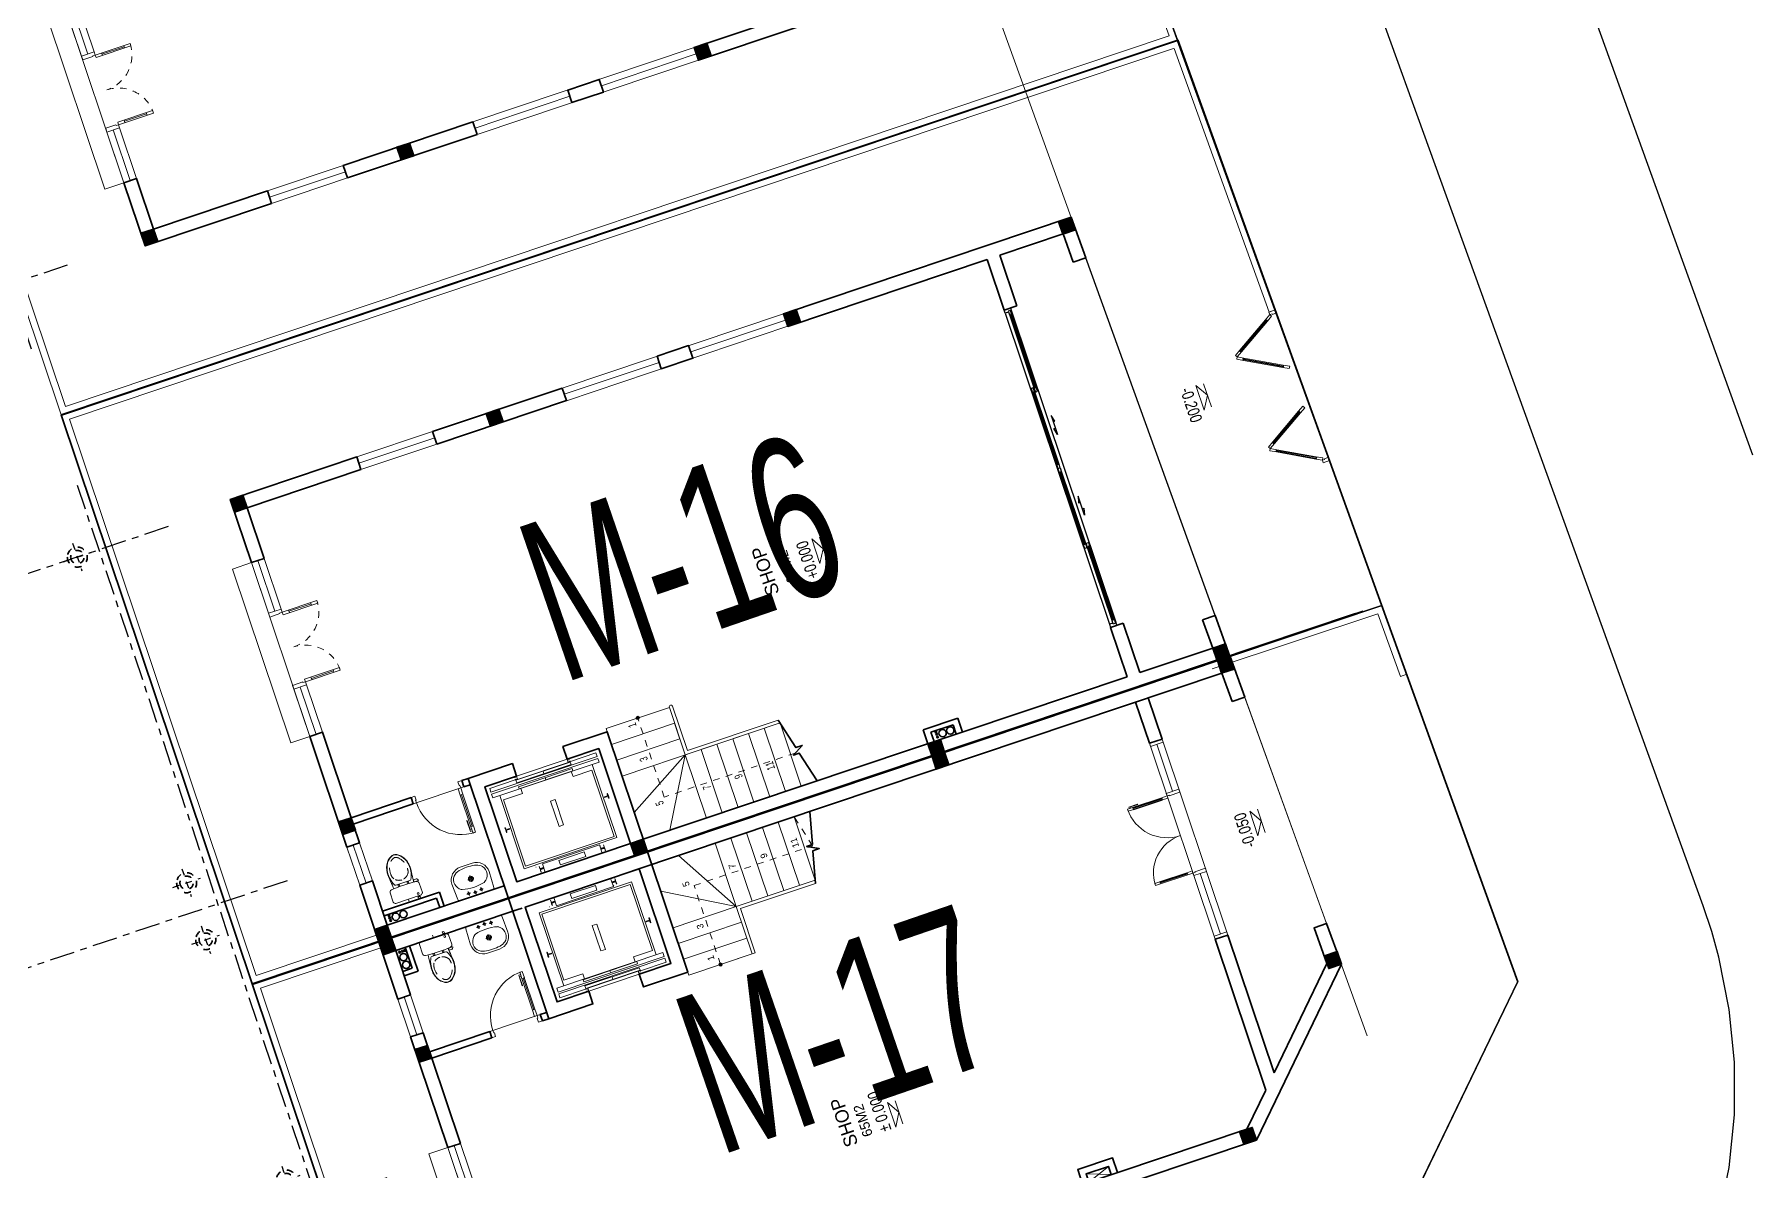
# Model space of a CAD drawing. Header units: metres. Extents: x 568006 to 1139366, y 2064802 to 4131555.
# Drawn here: x 569429.05 to 569454.86, y 2065098.05 to 2065115.09 of the extents above; entities that cross this region are included whole.
import ezdxf
from ezdxf.enums import TextEntityAlignment as Align
from ezdxf.xclip import XClip

# ---------------------------------------------------------------- set-up
doc = ezdxf.new("R2010")
doc.units = ezdxf.units.M
doc.header["$XCLIPFRAME"] = 0
for name, pattern in [('$AUDIT_BAD_LTYPE2', [0]), ('ACAD_ISO10W100', [18.5, 12, -3, 0.5, -3]), ('CENTER2', [1.125, 0.75, -0.125, 0.125, -0.125]), ('HIDDEN', [0.375, 0.25, -0.125]), ('HIDDEN2', [0.1875, 0.125, -0.0625]), ('xref-thap C (mb tang 32-2)$0$HIDDEN', [0.375, 0.25, -0.125])]:
    doc.linetypes.add(name, pattern=pattern)
doc.layers.get('0').update_dxf_attribs({"linetype": 'CONTINUOUS'})
doc.layers.get('DEFPOINTS').update_dxf_attribs({"color": 152, "linetype": 'CONTINUOUS'})
for name, color, linetype, lineweight in [('-CONCRETE', 1, 'CONTINUOUS', 35), ('-DIM', 9, 'CONTINUOUS', 13), ('-DOOR', 137, 'CONTINUOUS', 9), ('-FURNITURE', 46, 'CONTINUOUS', 9), ('-HATCH', 8, 'CONTINUOUS', 5), ('-KH', 143, 'CONTINUOUS', 13), ('-LINE1', 7, 'CONTINUOUS', 18), ('-LINE2', 252, 'CONTINUOUS', 9), ('-TEXT', 7, 'CONTINUOUS', 15), ('-WALL', 4, 'CONTINUOUS', 35), ('EC-Thiet bi', 8, 'CONTINUOUS', 25), ('hung-demlonha', 7, 'CONTINUOUS', 15)]:
    doc.layers.add(name, color=color, linetype=linetype, lineweight=lineweight)
for name, color, linetype in [('01.AXIS', 160, 'CENTER2'), ('APOLIC', 7, 'CONTINUOUS'), ('CDC.01.AXIS', 160, 'CENTER2'), ('datOlienke', 42, 'CONTINUOUS'), ('ghi_chu', 7, 'CONTINUOUS'), ('LogDg', 7, 'CONTINUOUS'), ('LoLK', 6, 'CONTINUOUS'), ('TEXT25', 2, 'CONTINUOUS'), ('TimDg', 222, 'CONTINUOUS'), ('ViaHeS', 32, 'CONTINUOUS')]:
    doc.layers.add(name, color=color, linetype=linetype)
doc.styles.add('1', font='arial.ttf')
doc.styles.add('kieuchuDim', font='arial.ttf', dxfattribs={"width": 0.75})
doc.styles.add('QH1', font='arialbd.ttf', dxfattribs={"width": 0.8})
doc.styles.add('SVN_AVO_thuong', font='')
doc.styles.add('T1', font='', dxfattribs={"height": 200})
doc.styles.get('SVN_AVO_thuong').set_extended_font_data('SVN-Avo')
doc.styles.get('T1').set_extended_font_data('VNgeometric Light')

# ---------------------------------------------------------------- blocks, each defined once
blk = doc.blocks.new('C2')
at = {"layer": '-LINE1', "lineweight": 18}
blk.add_line((191910, -38809), (191841, -38737), dxfattribs=at)
at = {"ltscale": 100}
for p, q in [((192397, -38087), (191821, -37918)), ((191847, -38612), (191705, -38029)), ((191739, -38021), (191881, -38604)), ((191812, -37952), (192387, -38121))]:
    blk.add_line(p, q, dxfattribs=at)
for points in [[(191716, -37924), (191739, -38021), (191727, -38024), (191725, -38014), (191715, -38016), (191717, -38026), (191705, -38029), (191682, -37932)], [(191716, -37924), (191812, -37952), (191815, -37940), (191805, -37937), (191808, -37927), (191818, -37930), (191821, -37918), (191725, -37890)], [(192394, -38099), (192403, -38102), (192400, -38111), (192391, -38109), (192387, -38121), (192483, -38149), (192493, -38115), (192397, -38087)], [(191902, -38728), (191895, -38735), (191870, -38709), (191841, -38737), (191910, -38809), (191947, -38775)], [(191859, -38609), (191861, -38619), (191871, -38616), (191869, -38607), (191881, -38604), (191904, -38701), (191870, -38709), (191847, -38612)]]:
    blk.add_lwpolyline(points, close=True, dxfattribs=at)
at = {"color": 8, "ltscale": 100}
for points in [[(191808, -37927), (191805, -37937), (192400, -38111), (192403, -38102)], [(191715, -38016), (191725, -38014), (191871, -38616), (191861, -38619)]]:
    blk.add_lwpolyline(points, close=True, dxfattribs=at)
blk = doc.blocks.new('X-5M-DH-2-CORE$0$A$C75E80C28')
at = {"layer": '-LINE2', "linetype": 'Continuous', "ltscale": 2}
for p, q in [((-731, -149), (731, -149)), ((-731, -1305), (-731, -149)), ((-700, -179), (700, -179)), ((-700, -1225), (-700, -179)), ((-557, -113), (-560, -113)), ((-510, -22), (-510, -51)), ((-507, -22), (-510, -22)), ((-510, -109), (-510, -79)), ((-507, -22), (-507, -51)), ((-507, -109), (-507, -79)), ((-456, -57), (-501, -57)), ((-456, -60), (-501, -60)), ((-456, -70), (-501, -70)), ((-456, -73), (-501, -73)), ((-453, -63), (-453, -67)), ((-450, -63), (-450, -67)), ((450, -63), (450, -67)), ((453, -63), (453, -67)), ((456, -57), (501, -57)), ((456, -60), (501, -60)), ((456, -70), (501, -70)), ((456, -73), (501, -73)), ((457, -113), (460, -113)), ((507, -22), (510, -22)), ((507, -22), (507, -51)), ((507, -109), (507, -79)), ((510, -22), (510, -51)), ((510, -109), (510, -79)), ((700, -1225), (700, -179)), ((731, -1305), (731, -149)), ((-700, -1225), (-400, -1225)), ((-400, -1305), (-400, -1225)), ((700, -1225), (400, -1225)), ((400, -1305), (400, -1225)), ((840, -1305), (-840, -1305)), ((-840, -1365), (-840, -1305)), ((840, -1365), (-840, -1365)), ((840, -1395), (-840, -1395)), ((-840, -1395), (-840, -1455)), ((-840, -1455), (-435, -1455)), ((-435, -1450), (-435, -1460)), ((-435, -1450), (-400, -1450)), ((-435, -1460), (-425, -1460)), ((-435, -1490), (-435, -1500)), ((-435, -1490), (-425, -1490)), ((-435, -1500), (-400, -1500)), ((-433, -1452), (-433, -1458)), ((-433, -1452), (-402, -1452)), ((-433, -1458), (-425, -1458)), ((-433, -1492), (-433, -1498)), ((-433, -1492), (-425, -1492)), ((-433, -1498), (-402, -1498)), ((430, -1406), (-430, -1406)), ((-430, -1406), (-430, -1446)), ((430, -1446), (-430, -1446)), ((425, -1309), (-425, -1309)), ((-425, -1343), (-425, -1309)), ((425, -1343), (-425, -1343)), ((-425, -1458), (-425, -1460)), ((-425, -1490), (-425, -1492)), ((-402, -1452), (-402, -1498)), ((400, -1450), (-400, -1450)), ((-400, -1450), (-400, -1500)), ((0, -1309), (0, -1343)), ((0, -1406), (0, -1446)), ((400, -1450), (400, -1500)), ((435, -1450), (400, -1450)), ((435, -1500), (400, -1500)), ((402, -1452), (402, -1498)), ((433, -1452), (402, -1452)), ((433, -1498), (402, -1498)), ((425, -1343), (425, -1309)), ((433, -1458), (425, -1458)), ((425, -1458), (425, -1460)), ((435, -1460), (425, -1460)), ((425, -1490), (425, -1492)), ((435, -1490), (425, -1490)), ((433, -1492), (425, -1492)), ((430, -1406), (430, -1446)), ((433, -1452), (433, -1458)), ((433, -1492), (433, -1498)), ((435, -1450), (435, -1460)), ((840, -1455), (435, -1455)), ((435, -1490), (435, -1500)), ((840, -1365), (840, -1305)), ((840, -1395), (840, -1455))]:
    blk.add_line(p, q, dxfattribs=at)
for points in [[(-450, 0), (-450, -130), (450, -130), (450, 0)], [(-200, -29), (200, -29), (200, -101), (-200, -101)], [(-36, -584), (36, -584), (36, -984), (-36, -984)]]:
    blk.add_lwpolyline(points, close=True, dxfattribs=at)
for points in [[(-780, -789), (-751, -789, 0.414214), (-750, -788), (-750, -784), (-750, -780, 0.414214), (-751, -779), (-780, -779, -0.256978), (-784, -782), (-798, -782, -0.414214), (-801, -779), (-804, -750, 0.414214), (-807, -746), (-812, -746), (-812, -784), (-812, -822), (-807, -822, 0.414214), (-804, -818), (-801, -789, -0.414214), (-798, -786), (-784, -786, -0.256978), (-780, -789)], [(780, -789), (751, -789, -0.414214), (750, -788), (750, -784), (750, -780, -0.414214), (751, -779), (780, -779, 0.256978), (784, -782), (798, -782, 0.414214), (801, -779), (804, -750, -0.414214), (807, -746), (812, -746), (812, -784), (812, -822), (807, -822, -0.414214), (804, -818), (801, -789, 0.414214), (798, -786), (784, -786, 0.256978), (780, -789)]]:
    blk.add_lwpolyline(points, format="xyb", dxfattribs=at)
for centre, radius, start, end in [((-501, -51), 9.4, 180, 270), ((-501, -79), 9.4, 90, 180), ((-501, -51), 6.2, 180, 270), ((-501, -79), 6.2, 90, 180), ((-456, -63), 6.2, 360, 90), ((-456, -63), 3, 360, 90), ((-456, -67), 6.2, 270, 360), ((-456, -67), 3, 270, 360), ((456, -63), 6.2, 90, 180), ((456, -67), 6.2, 180, 270), ((456, -63), 3, 90, 180), ((456, -67), 3, 180, 270), ((501, -51), 6.2, 270, 360), ((501, -51), 9.4, 270, 360), ((501, -79), 9.4, 360, 90), ((501, -79), 6.2, 360, 90)]:
    blk.add_arc(centre, radius, start, end, dxfattribs=at)
blk = doc.blocks.new('A$C3F71457E')
at = {"layer": '-CONCRETE'}
blk.add_lwpolyline([(0, -100), (0, 400), (-1500, 400), (-1500, -1400), (0, -1400), (0, -900), (200, -900), (200, -1600), (-1700, -1600), (-1700, 600), (200, 600), (200, -100), (0, -100)], dxfattribs=at)
at = {"layer": '-LINE1'}
blk.add_line((0, -900), (0, -100), dxfattribs=at)
at = {"color": 2, "rotation": 90}
blk.add_blockref('X-5M-DH-2-CORE$0$A$C75E80C28', (-1500, -500), dxfattribs=at)
blk = doc.blocks.new('A$C18091ED7')
for p, q in [((0, -42), (0, 0)), ((146, -27), (179, -27)), ((146, -27), (146, -30)), ((146, -30), (166, -30)), ((153, -37), (146, -30)), ((152, 0), (152, -27)), ((152, 0), (179, 0)), ((153, -37), (166, -37)), ((153, -40), (153, -37)), ((153, -40), (178, -40)), ((153, -40), (178, -40)), ((153, -40), (153, -42)), ((185, -30), (166, -30)), ((178, -37), (166, -37)), ((185, -30), (178, -37)), ((178, -37), (178, -40)), ((178, -40), (178, -42)), ((179, 0), (179, -27)), ((179, -27), (185, -27)), ((185, -27), (185, -30)), ((-83, -267), (-83, -300)), ((-83, -278), (-83, -288)), ((-61, -290), (-83, -290)), ((-63, -265), (-81, -265)), ((-61, -267), (-61, -300)), ((61, -267), (61, -300)), ((61, -290), (83, -290)), ((63, -265), (81, -265)), ((83, -267), (83, -300)), ((83, -278), (83, -288)), ((165, -262), (165, -290)), ((168, -260), (228, -260)), ((168, -292), (207, -292)), ((231, -274), (231, -262))]:
    blk.add_line(p, q)
for points in [[(230, -219, -0.137407), (225, -235), (222, -241, -0.236081), (198, -255, -0.051961), (-198, -255, -0.236081), (-222, -241), (-225, -235, -0.137407), (-230, -219), (-230, -72, -0.198912), (-226, -63), (-209, -46, -0.198912), (-200, -42), (0, -42), (200, -42, -0.198912), (209, -46), (226, -63, -0.198912), (230, -72)], [(144, -619, -0.212405), (26, -734, -0.027685), (-1, -739, -0.022279), (-26, -734, -0.212405), (-144, -619, -0.142796), (-167, -428, -0.093005), (-128, -309, -0.256439), (-111, -300), (0, -300), (111, -300, -0.256439), (128, -309, -0.093005), (167, -428, -0.142796)]]:
    blk.add_lwpolyline(points, format="xyb", close=True)
at = {"linetype": 'xref-thap C (mb tang 32-2)$0$HIDDEN', "ltscale": 100}
blk.add_lwpolyline([(61, -669, -0.199031), (0, -699, -0.199031), (-61, -669, -0.218924), (-132, -478, -0.153791), (-112, -404, -0.236701), (0, -348, -0.236701), (112, -404, -0.153791), (132, -478, -0.218924)], format="xyb", close=True, dxfattribs=at)
blk.add_circle((166, -78), 13.9)
for centre, radius, start, end in [((-81, -267), 1.98, 90, 180), ((-63, -267), 1.98, 0, 90), ((63, -267), 1.98, 90, 180), ((81, -267), 1.98, 0, 90), ((168, -262), 2.47, 90, 180), ((168, -290), 2.47, 180, 270), ((207, -277), 15.5, 270, 306.4659), ((168, -225), 80.1, 306.4659, 320.3123), ((228, -274), 2.47, 320.3123, 0)]:
    blk.add_arc(centre, radius, start, end)
for points in [[(-156, -259), (-157, -267), (-164, -328), (-169, -385), (-184, -528), (-136, -679), (-50, -735), (-20, -741), (0, -744)], [(156, -259), (157, -267), (164, -328), (169, -385), (184, -528), (136, -679), (50, -735), (20, -741), (0, -744)]]:
    blk.add_open_spline(points, degree=3, knots=[130.613938, 130.613938, 130.613938, 130.613938, 152.852109, 311.129351, 417.703951, 561.383393, 697.692632, 710.812262, 710.812262, 710.812262, 710.812262])
blk = doc.blocks.new('*U286')
at = {"linetype": '$AUDIT_BAD_LTYPE2'}
for p, q in [((70, 100), (70, 600)), ((90, 600), (90, 100))]:
    blk.add_line(p, q, dxfattribs=at)
for points in [[(50, 600), (90, 600), (90, 700), (50, 700), (50, 600)], [(50, 603), (50, 100)], [(50, 100), (90, 100), (90, 0), (50, 0), (50, 100)]]:
    blk.add_lwpolyline(points)
for points in [[(118, 495), (118, 664), (90, 664), (90, 636), (113, 636), (113, 495)], [(0, 0), (50, 0), (50, -40), (60, -40), (60, -100), (0, -100)], [(800, 0), (750, 0), (750, -40), (740, -40), (740, -100), (800, -100)]]:
    blk.add_lwpolyline(points, close=True)
at = {"linetype": '$AUDIT_BAD_LTYPE2', "ltscale": 0.3}
blk.add_arc((50, 0), 700, 0, 90, dxfattribs=at)
blk = doc.blocks.new('A$C5C575821')
at = {"layer": '-CONCRETE'}
h = blk.add_hatch(color=256, dxfattribs=at)
h.dxf.hatch_style = 1
h.paths.add_polyline_path([(0, 200), (0, 0), (200, 0), (200, 200)])
blk.add_lwpolyline([(0, 0), (200, 0), (200, 200), (0, 200)], close=True, dxfattribs=at)
blk = doc.blocks.new('*U268')
for p, q in [((-1110, 450), (-1150, 450)), ((-1130, 100), (-1130, 450)), ((-90, 450), (-50, 450)), ((-70, 100), (-70, 450)), ((-1110, 100), (-1150, 100)), ((-90, 100), (-50, 100))]:
    blk.add_line(p, q)
for points in [[(-1150, 0), (-1110, 0), (-1110, 550), (-1150, 550)], [(-50, 0), (-90, 0), (-90, 550), (-50, 550)], [(-1200, -200), (-1140, -200), (-1140, -40), (-1150, -40), (-1150, 0), (-1200, 0)], [(0, -200), (-60, -200), (-60, -40), (-50, -40), (-50, 0), (0, 0)]]:
    blk.add_lwpolyline(points, close=True)
at = {"linetype": 'HIDDEN', "ltscale": 0.1}
for centre, start, end in [((-1150, 0), 0, 90), ((-50, 0), 90, 180)]:
    blk.add_arc(centre, 550, start, end, dxfattribs=at)
blk = doc.blocks.new('A$C4ace49fd')
for p, q in [((167, 414), (224, 414)), ((195, 383), (195, 443)), ((267, 429), (324, 429)), ((295, 398), (295, 458)), ((295, 165), (295, 264)), ((367, 414), (424, 414)), ((395, 383), (395, 443)), ((249, 215), (342, 215))]:
    blk.add_line(p, q)
for points in [[(0, 200, 0.414214), (200, 0), (390, 0, 0.414214), (590, 200), (581, 446, 0.409799), (551, 475), (39, 475, 0.403607), (9, 446)], [(177, 40, 0.090773), (424, 43, 0.149887), (521, 96, 0.430722), (482, 321, 0.080637), (470, 327, 0.127732), (125, 329, 0.074208), (114, 325, 0.443092), (69, 96, 0.13364), (154, 46, 0.033617)]]:
    blk.add_lwpolyline(points, format="xyb", close=True)
for centre, radius in [((195, 414), 17.5), ((295, 429), 17.5), ((395, 414), 17.5), ((295, 215), 37.5), ((295, 215), 22.5), ((295, 215), 22.5)]:
    blk.add_circle(centre, radius)
blk = doc.blocks.new('*U182')
at = {"color": 8, "ltscale": 100}
for p, q in [((50, 100), (4969, 100)), ((50, 0), (4969, 0))]:
    blk.add_line(p, q, dxfattribs=at)
at = {"ltscale": 100}
for p, q in [((105, 45), (1245, 45)), ((1245, 10), (105, 10)), ((1315, 90), (2440, 90)), ((2440, 55), (1315, 55)), ((3704, 90), (2580, 90)), ((2580, 55), (3704, 55)), ((4914, 45), (3774, 45)), ((3774, 10), (4914, 10))]:
    blk.add_line(p, q, dxfattribs=at)
for points in [[(50, 100), (0, 100), (0, 0), (50, 0), (50, 10), (35, 10), (35, 45), (50, 45)], [(5019, 0), (4969, 0), (4969, 10), (4984, 10), (4984, 45), (4969, 45), (4969, 100), (5019, 100)]]:
    blk.add_lwpolyline(points, close=True)
for points in [[(105, 32), (95, 32), (95, 22), (105, 22), (105, 10), (35, 10), (35, 45), (105, 45)], [(1245, 90), (1315, 90), (1315, 77), (1305, 77), (1305, 67), (1315, 67), (1315, 55), (1245, 55)], [(1315, 10), (1245, 10), (1245, 22), (1255, 22), (1255, 32), (1245, 32), (1245, 45), (1315, 45)], [(2440, 67), (2450, 67), (2450, 77), (2440, 77), (2440, 90), (2510, 90), (2510, 55), (2440, 55)], [(2580, 67), (2570, 67), (2570, 77), (2580, 77), (2580, 90), (2510, 90), (2510, 55), (2580, 55)], [(3774, 90), (3704, 90), (3704, 77), (3714, 77), (3714, 67), (3704, 67), (3704, 55), (3774, 55)], [(3704, 10), (3774, 10), (3774, 22), (3764, 22), (3764, 32), (3774, 32), (3774, 45), (3704, 45)], [(4914, 32), (4924, 32), (4924, 22), (4914, 22), (4914, 10), (4984, 10), (4984, 45), (4914, 45)]]:
    blk.add_lwpolyline(points, close=True, dxfattribs=at)
at = {"color": 8, "ltscale": 100}
for points in [[(1255, 32), (1255, 22), (95, 22), (95, 32)], [(1305, 67), (1305, 77), (2450, 77), (2450, 67)], [(3714, 67), (3714, 77), (2570, 77), (2570, 67)], [(3764, 32), (3764, 22), (4924, 22), (4924, 32)]]:
    blk.add_lwpolyline(points, close=True, dxfattribs=at)
for points in [[(1822, -65), (1822, -90), (1722, -65), (2022, -65), (1922, -40), (1922, -65)], [(3197, -65), (3197, -90), (3297, -65), (2997, -65), (3097, -40), (3097, -65)]]:
    blk.add_lwpolyline(points)
blk = doc.blocks.new('A$C6C59402F')
at = {"layer": '-HATCH', "true_color": 0x8c8896}
h = blk.add_hatch(color=252, dxfattribs=at)
h.dxf.hatch_style = 1
edge = h.paths.add_edge_path()
edge.add_arc((7.05, 10.91), 0.0246, 0, 360)
at = {"layer": '-CONCRETE'}
for centre, radius in [((8.671, 15.388), 0.013), ((8.72, 15.297), 0.055), ((8.72, 15.177), 0.055), ((8.709, 15.388), 0.013), ((8.751, 15.388), 0.013), ((8.671, 6.738), 0.013), ((8.709, 6.738), 0.013), ((8.751, 6.738), 0.013), ((8.72, 6.647), 0.055), ((8.72, 6.527), 0.055)]:
    blk.add_circle(centre, radius, dxfattribs=at)
at = {"layer": '-DOOR'}
for p, q in [((5.75, 15.66), (3, 15.66)), ((2, 13.66), (2, 12.46)), ((2, 12.46), (2, 13.66)), ((2.1, 13.66), (2.1, 12.46)), ((2.1, 12.46), (2.1, 13.66)), ((2.2, 13.66), (2.2, 12.46)), ((2.2, 12.46), (2.2, 13.66)), ((2.099, 10.41), (2.1, 8.91)), ((2, 8.41), (2, 8.91)), ((2.199, 8.41), (2.199, 8.91)), ((2.1, 8.41), (2.1, 6.91))]:
    blk.add_line(p, q, dxfattribs=at)
for points in [[(3.8, 15.66), (3, 15.66), (3, 15.46), (3.8, 15.46)], [(5.75, 15.66), (5, 15.66), (5, 15.46), (5.75, 15.46)], [(7.5, 15.66), (8.1, 15.66), (8.1, 15.46), (7.5, 15.46)], [(2.199, 6.91), (2.2, 10.41), (2, 10.41), (1.999, 6.91)]]:
    blk.add_lwpolyline(points, close=True, dxfattribs=at)
for points in [[(3.8, 15.56), (3, 15.56)], [(5.75, 15.56), (5, 15.56)], [(8.1, 15.56), (7.5, 15.56)]]:
    blk.add_lwpolyline(points, dxfattribs=at)
at = {"layer": '-KH', "linetype": 'HIDDEN2', "ltscale": 5}
blk.add_lwpolyline([(8.3, 8.838), (8.3, 10.91), (7.075, 10.91)], dxfattribs=at)
at = {"layer": '-KH'}
blk.add_circle((7.05, 10.91), 0.0246, dxfattribs=at)
at = {"layer": '-LINE1'}
for p, q in [((7.05, 10.41), (7.05, 11.41)), ((7.05, 11.41), (7.1, 11.41)), ((7.3, 11.41), (7.3, 10.41)), ((7.55, 11.41), (7.55, 10.41)), ((7.8, 11.41), (7.8, 8.91)), ((7.8, 10.41), (8.377, 11.41)), ((7.8, 10.41), (8.8, 10.987)), ((7.8, 10.41), (7.05, 10.41)), ((7.75, 10.36), (7.05, 10.36)), ((7.3, 10.41), (8.8, 10.41)), ((7.75, 8.922), (7.75, 10.36)), ((7.8, 8.91), (7.8, 10.41)), ((7.8, 10.16), (8.8, 10.16)), ((7.8, 9.91), (8.8, 9.91)), ((7.8, 9.66), (8.8, 9.66)), ((7.8, 9.41), (8.8, 9.41)), ((7.8, 9.16), (8.8, 9.16)), ((7.8, 8.91), (8.8, 8.91)), ((9, 3.91), (8.9, 3.91)), ((4.301, 0.1), (4.298, 0.2))]:
    blk.add_line(p, q, dxfattribs=at)
blk.add_lwpolyline([(9, 0.21), (9, 17.66), (0, 17.66), (0, 0)], close=True, dxfattribs=at)
for points in [[(8.9, 15.66), (8.9, 17.56), (0.1, 17.56), (0.1, 0.102), (4.298, 0.2)], [(3, 15.66), (3, 15.96), (5.75, 15.96), (5.75, 15.66)], [(7.523, 0.276), (8.9, 0.308), (8.9, 2.61)]]:
    blk.add_lwpolyline(points, dxfattribs=at)
blk.add_arc((7.05, 10.385), 0.025, 90, 270, dxfattribs=at)
at = {"layer": '-LINE2'}
blk.add_line((7.2, 13.71), (7.2, 14.51), dxfattribs=at)
at = {"layer": '-WALL'}
for p, q in [((2, 15.66), (3, 15.66)), ((2, 13.66), (2, 15.66)), ((3, 15.66), (3, 15.46)), ((5.75, 15.66), (7.5, 15.66)), ((5.75, 15.46), (5.75, 15.66)), ((7.5, 15.66), (7.5, 15.46)), ((8.1, 15.66), (8.1, 15.46)), ((8.1, 15.66), (9, 15.66)), ((9, 15.66), (9, 2.615)), ((2.2, 15.46), (3, 15.46)), ((2.2, 13.66), (2.2, 15.46)), ((5.75, 15.46), (7.1, 15.46)), ((7.1, 14.51), (7.1, 15.46)), ((7.2, 15.46), (7.5, 15.46)), ((7.2, 14.51), (7.2, 15.46)), ((8.1, 15.46), (8.8, 15.46)), ((8.58, 14.56), (8.58, 15.46)), ((8.65, 14.63), (8.65, 15.46)), ((8.8, 15.46), (8.8, 13.61)), ((7.2, 14.51), (7.1, 14.51)), ((8.58, 14.56), (8.8, 14.56)), ((8.65, 14.63), (8.8, 14.63)), ((7.1, 13.61), (7.1, 13.71)), ((7.2, 13.71), (7.1, 13.71)), ((7.2, 13.61), (7.2, 13.71)), ((2, 13.66), (2.2, 13.66)), ((2, 12.46), (2, 10.41)), ((2, 12.46), (2.2, 12.46)), ((2.2, 12.46), (2.2, 10.41)), ((8.8, 11.41), (8.8, 4.11)), ((2.199, 10.41), (2, 10.41)), ((2, 10.41), (2.2, 10.41)), ((2.199, 6.91), (1.999, 6.91)), ((2, 2.452), (2, 6.91)), ((2, 6.91), (2.2, 6.91)), ((2.2, 4.11), (2.2, 6.91)), ((8.58, 6.36), (8.58, 6.91)), ((8.58, 6.91), (8.8, 6.91)), ((8.65, 6.46), (8.65, 6.81)), ((8.65, 6.46), (8.8, 6.46)), ((8.58, 6.36), (8.8, 6.36)), ((3, 4.11), (2.2, 4.11)), ((3, 3.91), (2.2, 3.91)), ((2.2, 2.657), (2.2, 3.91)), ((3, 3.91), (3, 4.11)), ((8.8, 4.11), (8.019, 4.11)), ((8.019, 3.91), (8.019, 4.11)), ((8.019, 4.11), (8.019, 3.91)), ((8.8, 3.91), (8.019, 3.91)), ((8.8, 3.91), (8.8, 2.81)), ((8.345, 2.8), (8.8, 2.81)), ((8.35, 2.6), (9, 2.615))]:
    blk.add_line(p, q, dxfattribs=at)
at = {"layer": '-WALL', "color": 250}
for p, q in [((2.2, 8.91), (2, 8.91)), ((2.2, 8.41), (2, 8.41))]:
    blk.add_line(p, q, dxfattribs=at)
at = {"layer": '-WALL'}
blk.add_lwpolyline([(2, 8.91), (2.2, 8.91), (2.2, 8.41), (2, 8.41)], close=True, dxfattribs=at)
for points in [[(7.75, 8.922), (8.226, 8.803), (8.226, 8.702), (8.32, 8.874), (8.32, 8.78), (8.8, 8.66)], [(8.65, 6.81), (8.8, 6.81)], [(2, 2.452), (2.91, 2.473), (2.905, 2.673), (2.2, 2.657)], [(8.35, 2.6), (8.345, 2.8)]]:
    blk.add_lwpolyline(points, dxfattribs=at)
at = {"layer": 'EC-Thiet bi'}
blk.add_lwpolyline([(2.65, 2.467), (8.35, 2.6)], dxfattribs=at)
at = {"layer": '-DOOR'}
for name, p, xscale, yscale, zscale, rotation in [('*U268', (5, 15.46), -0.001, 0.001, 0.001, 180), ('*U286', (7.2, 13.71), -0.001, 0.001, 0.001, 269.9999999899506), ('C2', (-111.541, 157.95), 0.0009999999999999994, 0.0009999999999999994, 0.0009999999999999994, 317.706486857325), ('C2', (115.959, 163.258), -0.001, 0.001, 0.001, 44.96683109927837)]:
    blk.add_blockref(name, p, dxfattribs=dict(at, xscale=xscale, yscale=yscale, zscale=zscale, rotation=rotation))
at = {"layer": '-FURNITURE', "yscale": 0.001, "zscale": 0.001, "rotation": 270}
for name, p, xscale in [('A$C18091ED7', (8.574, 15.034), 0.001), ('A$C4ace49fd', (8.325, 13.754), -0.001)]:
    blk.add_blockref(name, p, dxfattribs=dict(at, xscale=xscale))
at = {"layer": '-WALL', "xscale": 0.001, "yscale": 0.001, "zscale": 0.001}
for p in [(2, 15.46), (7.1, 15.46), (8.8, 15.46), (2, 11.41), (8.8, 11.41), (2, 6.71), (8.8, 6.71), (2, 2.452), (8.8, 2.615)]:
    blk.add_blockref('A$C5C575821', p, dxfattribs=at)
at = {"layer": '-WALL', "xscale": 0.001, "yscale": 0.001, "zscale": 0.001, "rotation": 180}
blk.add_blockref('A$C3F71457E', (7.3, 12.01), dxfattribs=at)
at = {"layer": 'EC-Thiet bi', "xscale": 0.001, "yscale": 0.001, "zscale": 0.001}
blk.add_blockref('*U182', (3, 4.01), dxfattribs=at)
at = {"layer": 'DEFPOINTS', "style": 'T1', "width": 0.7}
for s, p in [('1', (7.139, 10.962)), ('3', (7.639, 10.962)), ('5', (8.342, 10.946)), ('7', (8.342, 10.196)), ('9', (8.342, 9.696)), ('11', (8.342, 9.196))]:
    blk.add_text(s, height=0.12, dxfattribs=at).set_placement(p)
blk = doc.blocks.new('A$C758D662A')
at = {"linetype": 'HIDDEN', "ltscale": 500}
for radius in [300, 200]:
    blk.add_circle((0, 0), radius, dxfattribs=at)
at = {"layer": 'CDC.01.AXIS', "ltscale": 200}
for p, q in [((437, 0), (-437, 0)), ((0, 437), (0, -437))]:
    blk.add_line(p, q, dxfattribs=at)
blk = doc.blocks.new('MAU M1SH')
at = {"layer": '01.AXIS', "ltscale": 500}
for p, q in [((-370, 15724), (-370, -2671)), ((5410, 15724), (5410, -2671)), ((-1468, 14700), (6323, 14700)), ((-1468, 9100), (6323, 9100)), ((-1468, 4400), (6323, 4400)), ((-1575, -100), (6216, -100))]:
    blk.add_line(p, q, dxfattribs=at)
at = {"xscale": 0.5, "yscale": 0.5, "zscale": 0.5}
for p in [(-30, 14700), (5070, 14700), (-30, 9550), (5070, 9550), (-30, 8650), (5070, 8650), (-30, 4850), (5070, 4850), (-30, 3950), (5070, 3950), (-30, -100), (5070, -100)]:
    blk.add_blockref('A$C758D662A', p, dxfattribs=at)
blk = doc.blocks.new('M16')
at = {"layer": '-HATCH', "true_color": 0x8c8896}
h = blk.add_hatch(color=252, dxfattribs=at)
h.dxf.hatch_style = 1
edge = h.paths.add_edge_path()
edge.add_arc((1950, 11114), 24.6, 0, 360)
at = {"layer": '-CONCRETE'}
for centre, radius in [((280, 15502, 0), 55), ((249, 15592, 0), 13), ((291, 15592, 0), 13), ((329, 15592, 0), 13), ((280, 15381, 0), 55), ((280, 6852, 0), 55), ((280, 6731, 0), 55), ((249, 6942, 0), 13), ((291, 6942, 0), 13), ((329, 6942, 0), 13)]:
    blk.add_circle(centre, radius, dxfattribs=at)
at = {"layer": '-DOOR'}
for p, q in [((3250, 15864), (6000, 15864)), ((6800, 13864), (6800, 12664)), ((6800, 12664), (6800, 13864)), ((6900, 13864), (6900, 12664)), ((6900, 12664), (6900, 13864)), ((7000, 13864), (7000, 12664)), ((7000, 12664), (7000, 13864)), ((6901, 10614), (6900, 9114)), ((6801, 8614), (6801, 9114)), ((7000, 8614), (7000, 9114)), ((6900, 8614), (6900, 7114))]:
    blk.add_line(p, q, dxfattribs=at)
for points in [[(1500, 15864), (900, 15864), (900, 15664), (1500, 15664)], [(3250, 15864), (4000, 15864), (4000, 15664), (3250, 15664)], [(5200, 15864), (6000, 15864), (6000, 15664), (5200, 15664)], [(6801, 7114), (6800, 10615), (7000, 10615), (7001, 7114)]]:
    blk.add_lwpolyline(points, close=True, dxfattribs=at)
for points in [[(900, 15764), (1500, 15764)], [(3250, 15764), (4000, 15764)], [(5200, 15764), (6000, 15764)]]:
    blk.add_lwpolyline(points, dxfattribs=at)
at = {"layer": '-KH'}
blk.add_line((3653, 7669), (3285, 7669), dxfattribs=at)
at = {"layer": '-KH', "linetype": 'HIDDEN2', "ltscale": 5}
blk.add_lwpolyline([(700, 9042), (700, 11114), (1925, 11114)], dxfattribs=at)
at = {"layer": '-KH'}
blk.add_lwpolyline([(3274, 7787), (3664, 7787), (3469, 7669)], close=True, dxfattribs=at)
blk.add_circle((1950, 11114), 24.6, dxfattribs=at)
blk.add_solid([(3469, 7669), (3469, 7787), (3274, 7787), (3469, 7669)], dxfattribs=at)
at = {"layer": '-LINE1'}
for p, q in [((1200, 10614), (623, 11614)), ((1200, 11614), (1200, 9114)), ((1450, 11614), (1450, 10614)), ((1700, 11614), (1700, 10614)), ((1950, 11614), (1900, 11614)), ((1950, 10614), (1950, 11614)), ((1200, 10614), (200, 11192)), ((1700, 10614), (200, 10614)), ((1200, 9114), (1200, 10614)), ((1200, 10614), (1950, 10614)), ((1200, 10364), (200, 10364)), ((1250, 9127), (1250, 10564)), ((1250, 10564), (1950, 10564)), ((1200, 10114), (200, 10114)), ((1200, 9864), (200, 9864)), ((1200, 9614), (200, 9614)), ((1200, 9364), (200, 9364)), ((1200, 9114), (200, 9114))]:
    blk.add_line(p, q, dxfattribs=at)
blk.add_lwpolyline([(6000, 15864), (6000, 16164), (3250, 16164), (3250, 15864)], dxfattribs=at)
blk.add_arc((1950, 10589), 25, 270, 90, dxfattribs=at)
at = {"layer": '-LINE2'}
blk.add_line((1800, 13914), (1800, 14714), dxfattribs=at)
at = {"layer": '-WALL'}
for p, q in [((900, 15864), (0, 15864)), ((0, 2401), (0, 15864)), ((900, 15864), (900, 15664)), ((3250, 15864), (1500, 15864)), ((1500, 15864), (1500, 15664)), ((3250, 15664), (3250, 15864)), ((7000, 15864), (6000, 15864)), ((6000, 15864), (6000, 15664)), ((7000, 13864), (7000, 15864)), ((900, 15664), (200, 15664)), ((200, 15664), (200, 13814)), ((350, 14834), (350, 15664)), ((420, 14764), (420, 15664)), ((1800, 15664), (1500, 15664)), ((1800, 14714), (1800, 15664)), ((3250, 15664), (1900, 15664)), ((1900, 14714), (1900, 15664)), ((6800, 15664), (6000, 15664)), ((6800, 13864), (6800, 15664)), ((350, 14834), (200, 14834)), ((420, 14764), (200, 14764)), ((1800, 14714), (1900, 14714)), ((1800, 13814), (1800, 13914)), ((1800, 13914), (1900, 13914)), ((1900, 13814), (1900, 13914)), ((7000, 13864), (6800, 13864)), ((6800, 12664), (6800, 10614)), ((7000, 12664), (6800, 12664)), ((7000, 12664), (7000, 10614)), ((200, 11614), (200, 3961)), ((7000, 10614), (6800, 10614)), ((6801, 10614), (7000, 10614)), ((420, 7114), (200, 7114)), ((350, 6664), (350, 7014)), ((420, 6564), (420, 7114)), ((7000, 7114), (6800, 7114)), ((6800, 3961), (6800, 7114)), ((6801, 7114), (7001, 7114)), ((7000, 7114), (7000, 2564)), ((350, 6664), (200, 6664)), ((420, 6564), (200, 6564)), ((200, 3961), (981, 3961)), ((981, 3761), (981, 3961)), ((981, 3961), (981, 3761)), ((6000, 3961), (6800, 3961)), ((6000, 3761), (6000, 3961)), ((200, 3761), (981, 3761)), ((200, 2605), (200, 3761)), ((6000, 3761), (6800, 3761)), ((6800, 3761), (6800, 2759)), ((200, 2605), (650, 2616)), ((650, 2416), (650, 2616)), ((6350, 2748), (6800, 2759)), ((6350, 2748), (6350, 2548)), ((0, 2401), (650, 2416)), ((6350, 2548), (7000, 2564))]:
    blk.add_line(p, q, dxfattribs=at)
at = {"layer": '-WALL', "color": 250}
for p, q in [((6800, 9114), (7000, 9114)), ((6800, 8614), (7000, 8614))]:
    blk.add_line(p, q, dxfattribs=at)
at = {"layer": '-WALL'}
for points in [[(1250, 9127), (774, 9008), (774, 8907), (680, 9078), (680, 8985), (200, 8864)], [(350, 7014), (200, 7014)]]:
    blk.add_lwpolyline(points, dxfattribs=at)
blk.add_lwpolyline([(7000, 9114), (6800, 9114), (6800, 8614), (7000, 8614)], close=True, dxfattribs=at)
at = {"layer": 'EC-Thiet bi'}
blk.add_lwpolyline([(650, 2416), (6350, 2548)], dxfattribs=at)
at = {"layer": 'LoLK'}
blk.add_lwpolyline([(9000, 209), (9000, 17864), (0, 17864), (0, 0)], close=True, dxfattribs=at)
at = {"layer": '-DOOR'}
for name, p, rotation in [('*U268', (4000, 15664), 180), ('*U286', (1800, 13914), 90.0000000094138)]:
    blk.add_blockref(name, p, dxfattribs=dict(at, rotation=rotation))
at = {"layer": '-FURNITURE', "xscale": -1, "rotation": 90}
blk.add_blockref('A$C18091ED7', (426, 15238), dxfattribs=at)
at = {"layer": '-FURNITURE', "rotation": 90.00000000000001}
blk.add_blockref('A$C4ace49fd', (675, 13958), dxfattribs=at)
at = {"layer": '-WALL', "xscale": -1}
for p in [(200, 15664), (1900, 15664), (7000, 15664), (200, 11614), (7000, 11614), (200, 6914), (7000, 6914), (200, 2405), (7000, 2564)]:
    blk.add_blockref('A$C5C575821', p, dxfattribs=at)
at = {"layer": '-WALL', "xscale": -1, "rotation": 180}
blk.add_blockref('A$C3F71457E', (1700, 12214), dxfattribs=at)
at = {"layer": 'EC-Thiet bi', "xscale": -1}
blk.add_blockref('*U182', (6000, 3861), dxfattribs=at)
at = {"layer": '-TEXT', "style": '1', "width": 0.75}
blk.add_text('+0.000', height=180, dxfattribs=at).set_placement((3095, 7857))
at = {"layer": 'DEFPOINTS', "style": 'T1', "width": 0.7}
for s, p in [('5', (602, 11151)), ('3', (1305, 11167)), ('1', (1841, 11167)), ('7', (602, 10401)), ('9', (606, 9901)), ('11', (574, 9401))]:
    blk.add_text(s, height=120, rotation=0, dxfattribs=at).set_placement(p)
at = {"layer": 'TEXT25'}
for s, height, style, p in [('SHOP', 200, 'SVN_AVO_thuong', (3050, 8499)), ('66M2', 150, 'T1', (3137, 8193))]:
    blk.add_text(s, height=height, rotation=0, dxfattribs=dict(at, style=style)).set_placement(p)
blk = doc.blocks.new('*U181')
for points in [[(22, 564), (22, 734), (50, 734), (50, 706), (27, 706), (27, 564)], [(0, 0), (50, 0), (50, -40), (60, -40), (60, -246), (0, -246)], [(1599, 0), (1549, 0), (1549, -40), (1539, -40), (1539, -246), (1599, -246)]]:
    blk.add_lwpolyline(points, close=True)
for points in [[(50, 670), (90, 670), (90, 770), (50, 770), (50, 670)], [(50, 673), (50, 100)], [(1549, 629), (1509, 629), (1509, 729), (1549, 729), (1549, 629)], [(1549, 632), (1549, 100)], [(50, 100), (90, 100), (90, 0), (50, 0), (50, 100)], [(1549, 100), (1509, 100), (1509, 0), (1549, 0), (1549, 100)]]:
    blk.add_lwpolyline(points)
at = {"ltscale": 0.3}
for points in [[(820, 0, 0.414214), (50, 770, 0.414214)], [(820, 0, -0.414214), (1549, 729, -0.414214)]]:
    blk.add_lwpolyline(points, format="xyb", dxfattribs=at)
at = {"layer": 'APOLIC', "linetype": '$AUDIT_BAD_LTYPE2'}
for p, q in [((70, 100), (70, 670)), ((90, 670), (90, 100)), ((1509, 629), (1509, 100)), ((1529, 100), (1529, 629))]:
    blk.add_line(p, q, dxfattribs=at)
blk = doc.blocks.new('M17')
at = {"layer": '-HATCH', "true_color": 0x8c8896}
h = blk.add_hatch(color=252, dxfattribs=at)
h.dxf.hatch_style = 1
edge = h.paths.add_edge_path()
edge.add_arc((4052, 11253), 24.6, 0, 360)
at = {"layer": '-CONCRETE'}
for centre, radius in [((-714, 15729, 0), 55), ((5547, 15724, 0), 55), ((5668, 15724, 0), 55), ((5758, 15755, 0), 13), ((5758, 15713, 0), 13), ((5758, 15675, 0), 13)]:
    blk.add_circle(centre, radius, dxfattribs=at)
at = {"layer": '-DOOR'}
for p, q in [((2751, 16004), (1, 16004)), ((-999, 14004), (-999, 12804)), ((-999, 12804), (-999, 14004)), ((-899, 14004), (-899, 12804)), ((-899, 12804), (-899, 14004)), ((-799, 14004), (-799, 12804)), ((-799, 12804), (-799, 14004)), ((-899, 10754), (-899, 9254)), ((-999, 8754), (-999, 9254)), ((-799, 8754), (-799, 9254)), ((-899, 8754), (-899, 7254)), ((2051, 4101), (5151, 4101)), ((2051, 3901), (5151, 3901)), ((2101, 4001), (3058, 4001)), ((4358, 4001), (5101, 4001))]:
    blk.add_line(p, q, dxfattribs=at)
for points in [[(751, 16004), (1, 16004), (1, 15804), (751, 15804)], [(2751, 16004), (1951, 16004), (1951, 15804), (2751, 15804)], [(4501, 16004), (5101, 16004), (5101, 15804), (4501, 15804)], [(-799, 7254), (-799, 10754), (-999, 10754), (-999, 7254)], [(2101, 3901), (2051, 3901), (2051, 4101), (2101, 4101)], [(5101, 3901), (5151, 3901), (5151, 4101), (5101, 4101)]]:
    blk.add_lwpolyline(points, close=True, dxfattribs=at)
for points in [[(751, 15904), (1, 15904)], [(2751, 15904), (1951, 15904)], [(5101, 15904), (4501, 15904)]]:
    blk.add_lwpolyline(points, dxfattribs=at)
at = {"layer": '-FURNITURE'}
for points in [[(-667, 7054), (-798, 6701)], [(-798, 7054), (-667, 6701)]]:
    blk.add_lwpolyline(points, dxfattribs=at)
at = {"layer": '-HATCH'}
blk.add_line((4201, 14054), (4201, 14854), dxfattribs=at)
at = {"layer": '-KH'}
for p, q in [((916, 9421), (1284, 9421)), ((3698, 2881), (3330, 2881))]:
    blk.add_line(p, q, dxfattribs=at)
at = {"layer": '-KH', "linetype": 'HIDDEN2', "ltscale": 5}
blk.add_line((5301, 9378), (5801, 9503), dxfattribs=at)
blk.add_lwpolyline([(4052, 11253), (5301, 11253), (5301, 9378)], dxfattribs=at)
at = {"layer": '-KH'}
for points in [[(1295, 9538), (905, 9538), (1100, 9421)], [(3319, 2999), (3709, 2999), (3514, 2881)]]:
    blk.add_lwpolyline(points, close=True, dxfattribs=at)
blk.add_circle((4052, 11253), 24.6, dxfattribs=at)
for points in [[(1100, 9421), (1100, 9538), (1295, 9538), (1100, 9421)], [(3514, 2881), (3514, 2999), (3319, 2999), (3514, 2881)]]:
    blk.add_solid(points, dxfattribs=at)
at = {"layer": '-LINE1'}
for p, q in [((4101, 11754), (4052, 11754)), ((4052, 10753), (4052, 11753)), ((4052, 11753), (4052, 10703)), ((4302, 10753), (4302, 11753)), ((4302, 11753), (4302, 10753)), ((4552, 10753), (4552, 11753)), ((4552, 11753), (4552, 10753)), ((4801, 11753), (4801, 10753)), ((4801, 10753), (5379, 11753)), ((4801, 10753), (5801, 11331)), ((4801, 10753), (4052, 10753)), ((4751, 10703), (4052, 10703)), ((4751, 9516), (4751, 10703)), ((4801, 9503), (4801, 10753))]:
    blk.add_line(p, q, dxfattribs=at)
at = {"layer": '-LINE1', "lineweight": 18}
for p, q in [((4801, 10753), (5801, 10753)), ((4801, 10503), (5801, 10503)), ((4801, 10253), (5801, 10253)), ((4801, 10003), (5801, 10003)), ((4801, 9753), (5801, 9753)), ((4801, 9503), (5801, 9503)), ((5801, 9253), (5801, 9253))]:
    blk.add_line(p, q, dxfattribs=at)
at = {"layer": '-LINE1'}
blk.add_lwpolyline([(1, 16004), (1, 16304), (2751, 16304), (2751, 16004)], dxfattribs=at)
at = {"layer": '-LINE2'}
blk.add_line((2051, 3901), (5151, 3901), dxfattribs=at)
blk.add_lwpolyline([(1744, 2441), (5351, 2525)], dxfattribs=at)
at = {"layer": '-WALL'}
for p, q in [((1, 16004), (-999, 16004)), ((1, 16004), (1, 15804)), ((4501, 16004), (2751, 16004)), ((2751, 15804), (2751, 16004)), ((4501, 15804), (4501, 16004)), ((6001, 16004), (5101, 16004)), ((5101, 15804), (5101, 16004)), ((6001, 2540), (6001, 16004)), ((1, 15804), (-799, 15804)), ((-649, 15654), (-649, 15804)), ((-579, 15584), (-579, 15804)), ((4101, 15804), (2751, 15804)), ((4101, 14854), (4101, 15804)), ((4501, 15804), (4201, 15804)), ((4201, 14854), (4201, 15804)), ((5801, 15804), (5101, 15804)), ((5401, 15584), (5401, 15804)), ((5471, 15654), (5471, 15804)), ((5801, 13904), (5801, 15804)), ((-649, 15654), (-799, 15654)), ((-579, 15584), (-799, 15584)), ((5401, 15584), (5801, 15584)), ((5471, 15654), (5801, 15654)), ((4201, 14854), (4101, 14854)), ((4201, 14054), (4101, 14054)), ((4201, 13954), (4201, 14054)), ((5801, 13954), (5801, 13804)), ((-999, 12804), (-999, 10754)), ((-999, 12804), (-799, 12804)), ((-799, 12804), (-799, 10754)), ((5801, 2736), (5801, 12054)), ((-799, 10754), (-999, 10754)), ((-999, 10754), (-799, 10754)), ((-998, 7254), (-999, 4471)), ((-799, 7254), (-999, 7254)), ((-998, 7254), (-798, 7254)), ((-798, 7254), (-799, 4555)), ((1094, 2426), (-999, 4471)), ((-334, 4101), (-799, 4555)), ((-334, 4101), (2051, 4101)), ((-129, 3901), (2051, 3901)), ((1174, 2628), (-129, 3901)), ((2051, 3901), (2051, 4101)), ((5151, 4101), (5801, 4101)), ((5151, 3901), (5151, 4101)), ((5151, 3901), (5801, 3901)), ((5801, 2736), (5351, 2725)), ((5351, 2525), (5351, 2725)), ((6001, 2540), (5351, 2525))]:
    blk.add_line(p, q, dxfattribs=at)
at = {"layer": '-WALL', "color": 250}
for p, q in [((-799, 9254), (-999, 9254)), ((-799, 8754), (-999, 8754))]:
    blk.add_line(p, q, dxfattribs=at)
at = {"layer": '-WALL'}
for points in [[(-799, 15804), (-799, 14004), (-999, 14004), (-999, 16004)], [(4101, 14054), (4101, 13954)], [(4751, 9516), (5228, 9397), (5228, 9296), (5321, 9467), (5321, 9374), (5801, 9253)], [(-798, 7154), (-567, 7154), (-567, 6601), (-798, 6601)], [(-798, 7054), (-667, 7054), (-667, 6701), (-798, 6701)], [(1174, 2628), (1744, 2641), (1744, 2441), (1094, 2426)]]:
    blk.add_lwpolyline(points, dxfattribs=at)
for points in [[(-799, 15654), (-799, 15804), (-649, 15804), (-649, 15654)], [(-999, 9254), (-799, 9254), (-799, 8754), (-999, 8754)]]:
    blk.add_lwpolyline(points, close=True, dxfattribs=at)
at = {"layer": 'LoLK'}
blk.add_lwpolyline([(0, 0), (6001, 140), (6001, 18004), (-4999, 18004), (-4999, 4884)], close=True, dxfattribs=at)
at = {"layer": '-DOOR', "xscale": -1}
for name, p, rotation in [('*U268', (1951, 15804), 180), ('*U286', (4201, 14054), 270)]:
    blk.add_blockref(name, p, dxfattribs=dict(at, rotation=rotation))
at = {"layer": '-DOOR', "xscale": -0.8130081300813009, "yscale": 0.8130081300813009, "zscale": 0.8130081300813009}
blk.add_blockref('*U181', (4358, 4101), dxfattribs=at)
at = {"layer": '-FURNITURE', "rotation": 270}
blk.add_blockref('A$C18091ED7', (5843, 15207), dxfattribs=at)
at = {"layer": '-FURNITURE', "xscale": -1, "rotation": 270}
blk.add_blockref('A$C4ace49fd', (5326, 14121), dxfattribs=at)
at = {"layer": '-WALL'}
for p in [(-999, 15804), (4101, 15804), (5801, 15804), (-999, 11754), (-999, 7054), (5801, 7054), (-999, 4471), (1094, 2426), (5801, 2540)]:
    blk.add_blockref('A$C5C575821', p, dxfattribs=at)
at = {"layer": '-WALL', "rotation": 180}
blk.add_blockref('A$C3F71457E', (4301, 12354), dxfattribs=at)
at = {"layer": '-TEXT', "style": 'T1'}
for s, p in [('1', (4153, 11311)), ('3', (4653, 11311)), ('5', (5322, 11311)), ('7', (5354, 10569)), ('9', (5354, 10069)), ('11', (5354, 9569))]:
    blk.add_text(s, height=100, rotation=360, dxfattribs=at).set_placement(p)
at = {"layer": '-TEXT', "style": '1', "width": 0.75}
for s, p in [('%%P 0.000', (891, 9609)), ('-0.050', (3191, 3069))]:
    blk.add_text(s, height=180, dxfattribs=at).set_placement(p)
at = {"layer": 'TEXT25'}
for s, height, rotation, style, p in [('SHOP', 200, 0, 'SVN_AVO_thuong', (841, 10150)), ('65M2', 150, 360, 'T1', (904, 9897))]:
    blk.add_text(s, height=height, rotation=rotation, dxfattribs=dict(at, style=style)).set_placement(p)
blk = doc.blocks.new('tmbc_khub')
at = {"layer": '-DIM', "color": 6}
for p, q in [((-125.469, 317.12), (-115.257, 288.886)), ((-127.726, 316.304), (-117.514, 288.07))]:
    blk.add_line(p, q, dxfattribs=at)
at = {"layer": '-KH'}
blk.add_line((-119.968, 297.847), (-119.851, 297.498), dxfattribs=at)
blk.add_lwpolyline([(-119.959, 297.45), (-120.083, 297.82), (-119.909, 297.673)], close=True, dxfattribs=at)
blk.add_solid([(-119.909, 297.673), (-120.021, 297.635), (-119.959, 297.45), (-119.909, 297.673)], dxfattribs=at)
at = {"layer": '-LINE1'}
for p, q in [((-136.972, 297.317), (-120.421, 302.872)), ((-120.411, 302.871), (-118.987, 298.92)), ((-118.893, 298.954), (-118.987, 298.92)), ((-134.172, 288.975), (-136.972, 297.317)), ((-118.079, 296.696), (-118.173, 296.662)), ((-132.371, 289.579), (-134.172, 288.975))]:
    blk.add_line(p, q, dxfattribs=at)
at = {"layer": '-LINE1', "linetype": 'Continuous', "ltscale": 10}
blk.add_line((-117.017, 293.459), (-116.923, 293.493), dxfattribs=at)
for points in [[(-117.017, 293.459), (-117.357, 294.399), (-119.841, 293.573)], [(-132.307, 289.39), (-134.109, 288.785), (-130.672, 278.546), (-130.483, 278.61)]]:
    blk.add_lwpolyline(points, dxfattribs=at)
at = {"layer": '-WALL'}
for p, q in [((-137.099, 297.38), (-120.356, 302.999)), ((-120.352, 303.001), (-117.299, 294.532)), ((-134.235, 288.848), (-137.099, 297.38)), ((-115.254, 288.878), (-117.299, 294.532)), ((-117.577, 294.438), (-134.235, 288.848)), ((-117.692, 294.4), (-134.235, 288.848)), ((-134.235, 288.848), (-130.735, 278.42))]:
    blk.add_line(p, q, dxfattribs=at)
at = {"layer": 'datOlienke'}
blk.add_lwpolyline([(-229.275, 245.35), (-118.297, 282.594), (-115.257, 288.887), (-125.465, 317.108), (-131.905, 320.219), (-240.21, 283.873), (-243.585, 277.472), (-235.381, 248.569)], close=True, dxfattribs=at)
at = {"layer": 'LogDg'}
blk.add_lwpolyline([(-122.683, 318.237, 0.407417), (-132.751, 323.1), (-244.231, 285.688, 0.400458), (-249.381, 275.919), (-241.18, 247.027, 0.428104), (-230.939, 241.627), (-117.454, 279.712, 0.421043), (-112.476, 290.018), (-122.683, 318.237)], format="xyb", dxfattribs=at)
at = {"layer": 'TimDg', "linetype": 'ACAD_ISO10W100', "ltscale": 0.75}
blk.add_lwpolyline([(-88.135, 231.537), (-175.4, 472.813)], dxfattribs=at)
at = {"layer": 'ViaHeS'}
blk.add_lwpolyline([(-229.275, 245.35), (-118.297, 282.594), (-115.257, 288.887), (-125.465, 317.108), (-131.905, 320.219), (-240.21, 283.873), (-243.585, 277.472), (-235.381, 248.569)], close=True, dxfattribs=at)
at = {"layer": '-DIM', "color": 6, "rotation": 108.5515203393281}
blk.add_blockref('A$C6C59402F', (-120.356, 302.999), dxfattribs=at)
at = {"layer": '-DOOR'}
for p, xscale, yscale, zscale, rotation in [((-307.914, 350.013), -0.0009999999999999998, 0.0009999999999999998, 0.0009999999999999998, 153.4513435210314), ((-231.058, 136.785), 0.0009999999999999996, 0.0009999999999999996, 0.0009999999999999996, 66.1909992790782)]:
    blk.add_blockref('C2', p, dxfattribs=dict(at, xscale=xscale, yscale=yscale, zscale=zscale, rotation=rotation))
at = {"layer": '-WALL'}
for p, xscale, yscale, zscale, rotation in [((-147.676, 311.552), -0.001, 0.001, 0.001, 198.5514997182336), ((-132.206, 281.302), -0.001, 0.0009999999999999996, 0.001, 18.55933674468805), ((-142.674, 277.789), 0.0009999999999999998, 0.0009999999999999998, 0.0009999999999999998, 18.55121889858988)]:
    blk.add_blockref('MAU M1SH', p, dxfattribs=dict(at, xscale=xscale, yscale=yscale, zscale=zscale, rotation=rotation))
at = {"layer": 'datOlienke', "xscale": 0.001, "yscale": 0.001, "zscale": 0.001}
for name, p, rotation in [('M16', (-117.296, 294.523), 108.5514996933027), ('M17', (-115.254, 288.878), 108.5514895742152)]:
    blk.add_blockref(name, p, dxfattribs=dict(at, rotation=rotation))
at = {"layer": '-TEXT', "style": '1', "width": 0.75}
blk.add_text('-0.200', height=0.18, rotation=288.5515, dxfattribs=at).set_placement((-120.323, 297.754))
at = {"layer": 'ghi_chu', "lineweight": -2, "style": 'kieuchuDim', "width": 0.6}
for s, p in [('M-16', (-129.586, 293.348)), ('M-17', (-127.242, 286.265))]:
    blk.add_text(s, height=2.43, rotation=19, dxfattribs=at).set_placement(p)
at = {"layer": 'hung-demlonha', "color": 7, "ltscale": 5, "style": 'QH1', "width": 0.65}
for tag, p in [('BT04', (-109.598, 191.643)), ('BT06', (-305.798, 171.199)), ('BT05', (-282.572, 137.244))]:
    blk.add_attdef(tag, text='', height=3.96, rotation=0, dxfattribs=at).set_placement(p, align=Align.CENTER)

msp = doc.modelspace()

# ---------------------------------------------------------------- block references
at = {"layer": 'ghi_chu'}
ref = msp.add_blockref('tmbc_khub', (569566.549, 2064812.011), dxfattribs=at)
XClip(ref).set_block_clipping_path([(-245.2612135945, 174.796498704), (-53.3045809087, 337.2658173321)])

doc.saveas('drawing.dxf')
